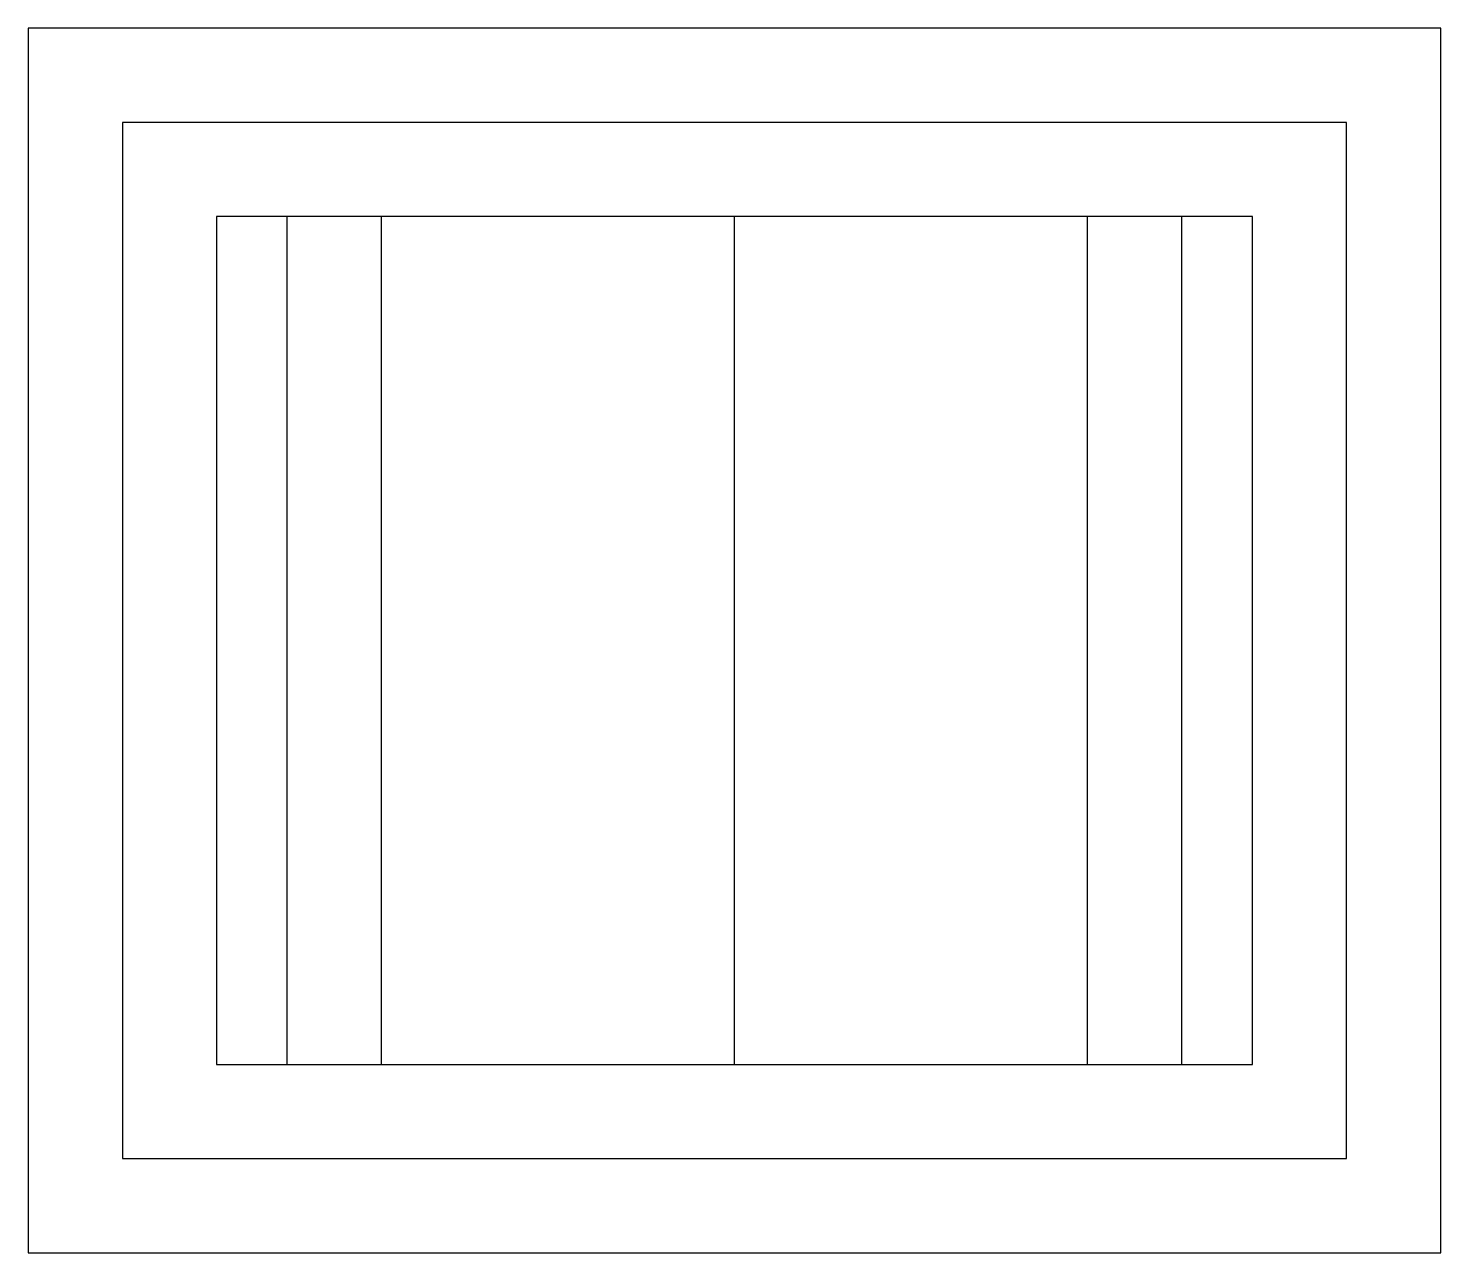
# Model space of a CAD drawing. Header units: metres. Extents: x -2 to 13, y -2 to 11.
import ezdxf

# ---------------------------------------------------------------- set-up
doc = ezdxf.new("R2010")
doc.units = ezdxf.units.M

msp = doc.modelspace()

# ---------------------------------------------------------------- linework, layer by layer
for p, q in [((0.75, 0), (0.75, 9)), ((1.75, 0), (1.75, 9)), ((5.5, 0), (5.5, 9)), ((9.25, 0), (9.25, 9)), ((10.25, 0), (10.25, 9))]:
    msp.add_line(p, q)
at = {"color": 8}
msp.add_lwpolyline([(-2, -2), (13, -2), (13, 11), (-2, 11)], close=True, dxfattribs=at)
for points in [[(-1, -1), (12, -1), (12, 10), (-1, 10)], [(0, 0), (11, 0), (11, 9), (0, 9)]]:
    msp.add_lwpolyline(points, close=True)

doc.saveas('drawing.dxf')
